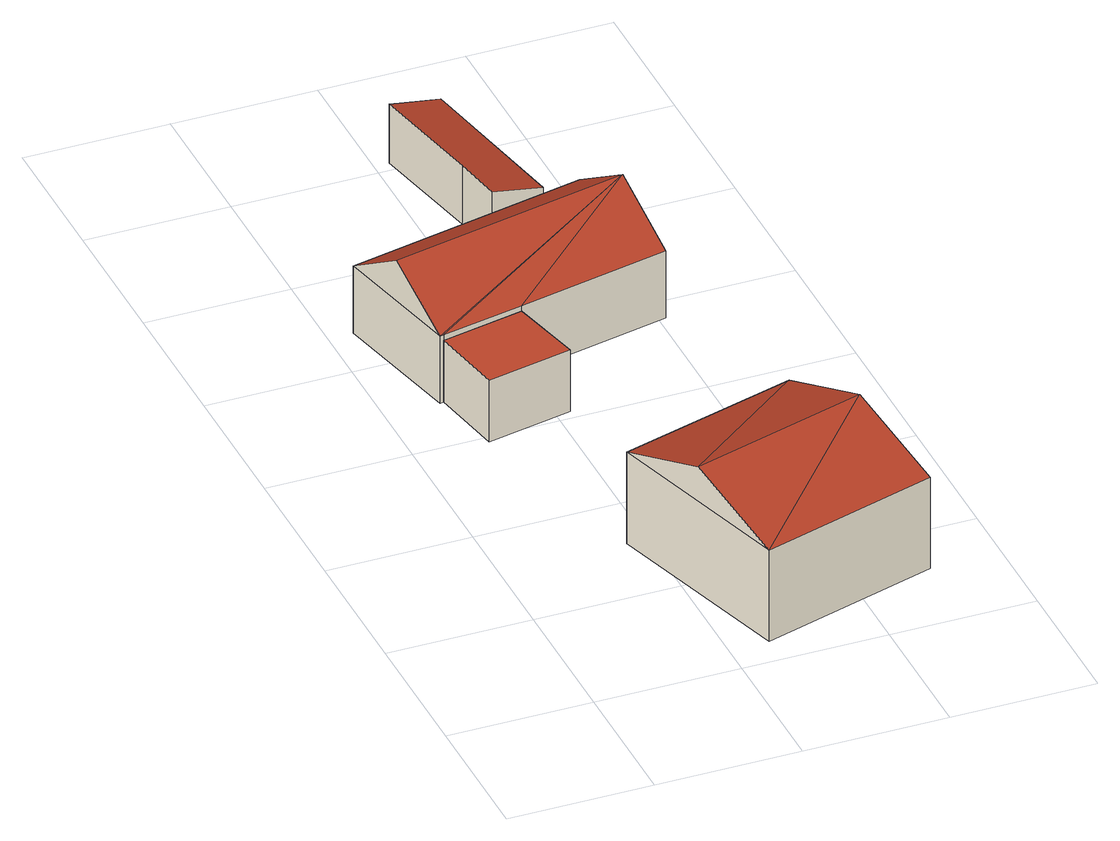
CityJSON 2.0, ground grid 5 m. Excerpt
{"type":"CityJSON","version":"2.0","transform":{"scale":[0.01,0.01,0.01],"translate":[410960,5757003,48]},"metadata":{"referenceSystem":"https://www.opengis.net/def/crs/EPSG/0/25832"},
"CityObjects":{
"building1":{"type":"Building","attributes":{"Gemeindeschluessel":"05515000","Geometrietyp2DReferenz":"3000","function":"31001_1310","roofType":"1000","measuredHeight":2.33},"geometry":[{"type":"Solid","lod":"2","boundaries":[[[[0,1,2,3]],[[4,5,1,0]],[[6,7,5,4]],[[3,2,7,6]],[[4,0,3,6]],[[1,5,7,2]]]],"semantics":{"surfaces":[{"type":"WallSurface"},{"type":"RoofSurface"},{"type":"GroundSurface"}],"values":[[0,0,0,0,1,2]]}}]},
"building2":{"type":"Building","attributes":{"Gemeindeschluessel":"05515000","Geometrietyp2DReferenz":"3000","function":"31001_1310","roofType":"3100","measuredHeight":4.75},"address":[{"country":"Germany","locality":"Münster","thoroughfareNumber":"150","thoroughfareName":"Laerer Werseufer"}],"geometry":[{"type":"Solid","lod":"2","boundaries":[[[[8,9,10,11]],[[12,13,9,8]],[[14,15,13,12]],[[11,10,15,14]],[[8,16,12]],[[14,17,11]],[[8,11,17]],[[17,16,8]],[[16,17,14]],[[14,12,16]],[[9,13,15,10]]]],"semantics":{"surfaces":[{"type":"WallSurface"},{"type":"RoofSurface"},{"type":"GroundSurface"}],"values":[[0,0,0,0,0,0,1,1,1,1,2]]}}]},
"building3":{"type":"Building","attributes":{"Gemeindeschluessel":"05515000","Geometrietyp2DReferenz":"3000","function":"31001_1310","roofType":"5000","measuredHeight":4.08},"address":[{"country":"Germany","locality":"Münster","thoroughfareNumber":"152","thoroughfareName":"Laerer Werseufer"}],"geometry":[{"type":"Solid","lod":"2","boundaries":[[[[18,19,20,21]],[[22,23,19,18]],[[24,25,23,22]],[[26,27,25,24]],[[28,29,27,26]],[[21,20,29,28]],[[30,24,22,31]],[[28,26,30]],[[21,28,30]],[[18,21,30]],[[30,31,18]],[[18,31,22]],[[24,30,26]],[[19,23,25,27,29,20]]]],"semantics":{"surfaces":[{"type":"WallSurface"},{"type":"RoofSurface"},{"type":"GroundSurface"}],"values":[[0,0,0,0,0,0,1,1,1,1,1,0,0,2]]}}]},
"building4":{"type":"Building","attributes":{"Gemeindeschluessel":"05515000","Geometrietyp2DReferenz":"3000","function":"31001_1310","roofType":"2100","measuredHeight":2.23},"geometry":[{"type":"Solid","lod":"2","boundaries":[[[[32,33,34,35]],[[36,37,33,32]],[[38,39,37,36]],[[40,41,39,38]],[[35,34,41,40]],[[38,36,32,35,40]],[[33,37,39,41,34]]]],"semantics":{"surfaces":[{"type":"WallSurface"},{"type":"RoofSurface"},{"type":"GroundSurface"}],"values":[[0,0,0,0,0,1,2]]}}]}
},
"vertices":[
[490,1793,260],[490,1793,27],[202,1734,27],[202,1734,260],[549,1534,260],[549,1534,27],[249,1472,260],[249,1472,27],
[631,92,382],[631,92,38],[1253,279,38],[1253,279,382],[427,769,382],[427,769,38],[1051,950,382],[1051,950,38],[529,430,512],[1152,614,512],
[189,1732,279],[189,1732,26],[202,1734,26],[202,1734,279],[87,2200,279],[87,2200,26],[926,2379,279],[926,2379,26],[1024,1907,279],[1024,1907,26],[490,1793,279],[490,1793,26],[975,2143,434],[138,1964,434],
[552,3036,250],[552,3036,27],[634,2633,27],[634,2633,248],[740,3070,201],[740,3070,27],[848,2489,201],[848,2489,27],[665,2462,248],[665,2462,27]
]}
